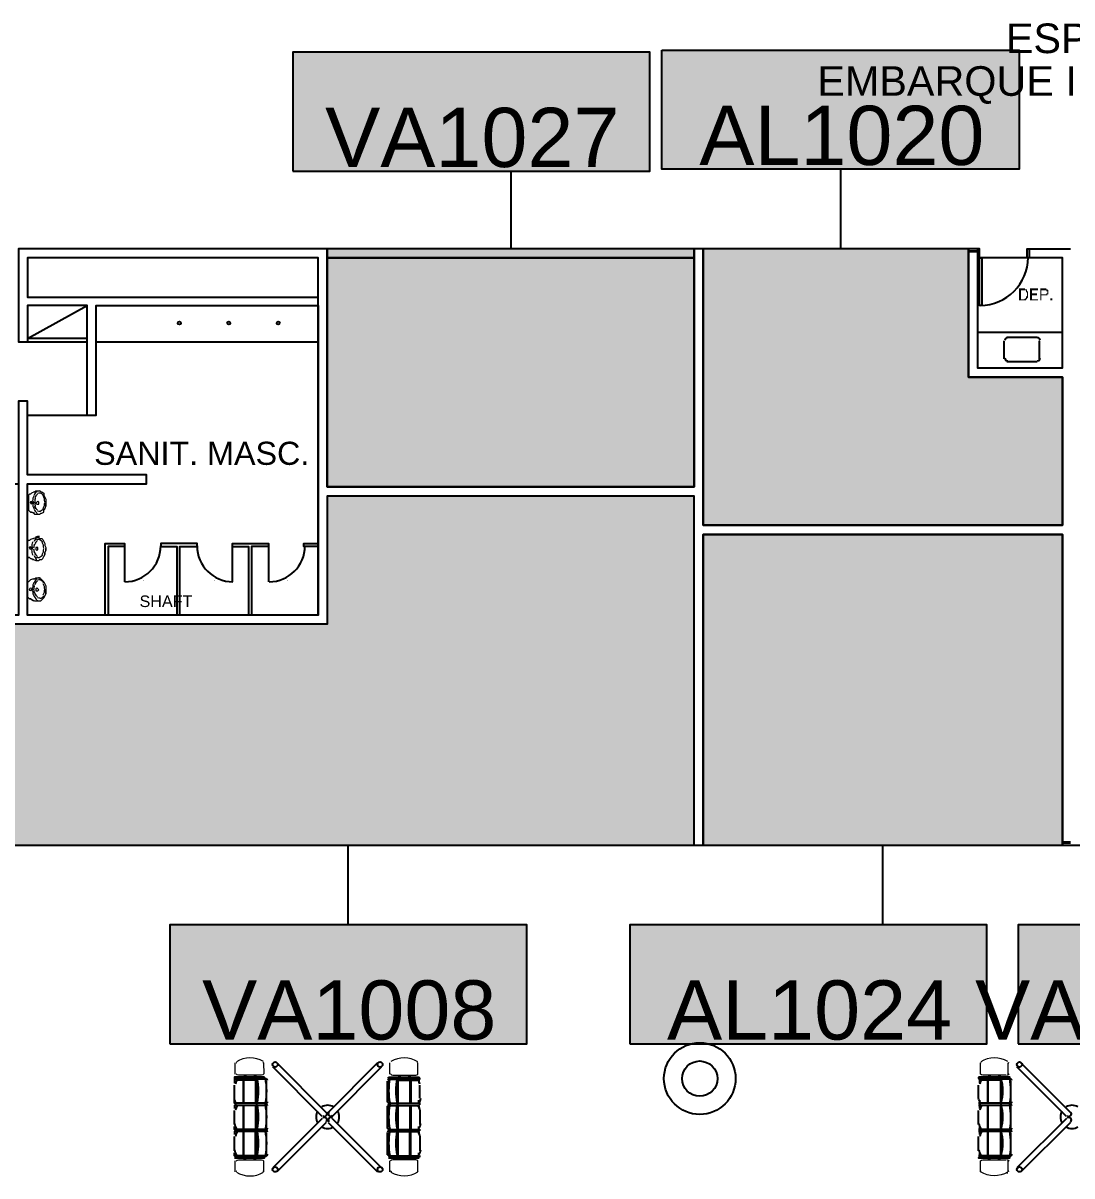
# Model space of a CAD drawing. Header units: inches. Extents: x 6 to 332, y 4 to 234.
# Drawn here: x 123.9 to 141.51, y 118.93 to 138.29 of the extents above; entities that cross this region are included whole.
import ezdxf

# ---------------------------------------------------------------- set-up
doc = ezdxf.new("R2010")
doc.units = ezdxf.units.IN
doc.header["$MEASUREMENT"] = 0
for name, color, linetype, true_color in [('PDF_BASE', 7, 'Continuous', 0x767676), ('PDF_COM_ALIMENTAÇÃO', 7, 'Continuous', 0xbe1e2d), ('PDF_COM_VAREJO', 7, 'Continuous', 0xead817), ('PDF_Text', 7, 'Continuous', 0x767676)]:
    doc.layers.add(name, color=color, linetype=linetype, true_color=true_color)
doc.styles.add('PDF Arial', font='arial.ttf')

msp = doc.modelspace()

# ---------------------------------------------------------------- hatches: boundary and pattern name
at = {"layer": 'PDF_BASE', "transparency": 33554559}
h = msp.add_hatch(color=256, dxfattribs=at)
h.paths.add_polyline_path([(140.625, 133.631), (140.625, 133.834), (140.692, 133.834), (140.692, 133.834), (140.692, 133.834), (140.709, 133.834), (140.709, 133.834), (140.709, 133.834), (140.709, 133.834), (140.709, 133.834), (140.709, 133.834), (140.709, 133.834), (140.726, 133.834), (140.726, 133.834), (140.726, 133.834), (140.726, 133.834), (140.726, 133.834), (140.726, 133.817), (140.726, 133.817), (140.743, 133.817), (140.743, 133.817), (140.743, 133.817), (140.743, 133.817), (140.743, 133.817), (140.743, 133.817), (140.743, 133.817), (140.743, 133.817), (140.743, 133.817), (140.76, 133.817), (140.76, 133.817), (140.76, 133.801), (140.76, 133.801), (140.76, 133.801), (140.76, 133.801), (140.76, 133.801), (140.76, 133.801), (140.76, 133.801), (140.76, 133.784), (140.76, 133.784), (140.777, 133.784), (140.777, 133.784), (140.777, 133.784), (140.777, 133.784), (140.777, 133.784), (140.777, 133.784), (140.777, 133.767), (140.777, 133.767), (140.777, 133.767), (140.777, 133.767), (140.777, 133.767), (140.777, 133.767), (140.777, 133.767), (140.777, 133.75), (140.777, 133.75), (140.777, 133.75), (140.777, 133.75), (140.777, 133.75), (140.777, 133.733), (140.777, 133.733), (140.777, 133.733), (140.777, 133.733), (140.777, 133.733), (140.777, 133.733), (140.777, 133.733), (140.777, 133.716), (140.777, 133.716), (140.777, 133.716), (140.777, 133.716), (140.777, 133.716), (140.777, 133.716), (140.777, 133.699), (140.777, 133.699), (140.777, 133.699), (140.777, 133.699), (140.777, 133.699), (140.777, 133.699), (140.777, 133.699), (140.777, 133.682), (140.777, 133.682), (140.777, 133.682), (140.777, 133.682), (140.777, 133.682), (140.777, 133.682), (140.76, 133.665), (140.76, 133.665), (140.76, 133.665), (140.76, 133.665), (140.76, 133.665), (140.76, 133.665), (140.76, 133.665), (140.76, 133.665), (140.76, 133.648), (140.76, 133.648), (140.76, 133.648), (140.76, 133.648), (140.743, 133.648), (140.743, 133.648), (140.743, 133.648), (140.743, 133.648), (140.743, 133.648), (140.743, 133.648), (140.743, 133.631), (140.743, 133.631), (140.743, 133.631), (140.726, 133.631), (140.726, 133.631), (140.726, 133.631), (140.726, 133.631), (140.726, 133.631), (140.726, 133.631), (140.726, 133.631), (140.726, 133.631), (140.709, 133.631), (140.709, 133.631), (140.709, 133.631), (140.709, 133.631), (140.709, 133.631), (140.709, 133.631), (140.692, 133.631), (140.692, 133.631), (140.692, 133.631)], flags=0)
h.paths.add_polyline_path([(140.658, 133.648), (140.692, 133.648), (140.692, 133.648), (140.692, 133.648), (140.709, 133.648), (140.709, 133.648), (140.709, 133.648), (140.709, 133.648), (140.709, 133.648), (140.709, 133.648), (140.709, 133.648), (140.726, 133.665), (140.726, 133.665), (140.726, 133.665), (140.726, 133.665), (140.726, 133.665), (140.726, 133.665), (140.726, 133.665), (140.726, 133.665), (140.726, 133.665), (140.743, 133.665), (140.743, 133.665), (140.743, 133.665), (140.743, 133.665), (140.743, 133.682), (140.743, 133.682), (140.743, 133.682), (140.743, 133.682), (140.743, 133.682), (140.743, 133.682), (140.743, 133.682), (140.743, 133.699), (140.743, 133.699), (140.743, 133.699), (140.743, 133.699), (140.76, 133.699), (140.76, 133.699), (140.76, 133.699), (140.76, 133.716), (140.76, 133.716), (140.76, 133.716), (140.76, 133.716), (140.76, 133.716), (140.76, 133.716), (140.76, 133.733), (140.76, 133.733), (140.76, 133.733), (140.76, 133.733), (140.76, 133.733), (140.76, 133.75), (140.76, 133.75), (140.76, 133.75), (140.76, 133.75), (140.76, 133.75), (140.76, 133.75), (140.76, 133.767), (140.76, 133.767), (140.743, 133.767), (140.743, 133.767), (140.743, 133.767), (140.743, 133.767), (140.743, 133.767), (140.743, 133.784), (140.743, 133.784), (140.743, 133.784), (140.743, 133.784), (140.743, 133.784), (140.743, 133.784), (140.743, 133.784), (140.743, 133.784), (140.743, 133.801), (140.726, 133.801), (140.726, 133.801), (140.726, 133.801), (140.726, 133.801), (140.726, 133.801), (140.726, 133.801), (140.726, 133.801), (140.726, 133.801), (140.726, 133.801), (140.726, 133.801), (140.709, 133.801), (140.709, 133.801), (140.709, 133.801), (140.709, 133.801), (140.709, 133.801), (140.709, 133.801), (140.692, 133.801), (140.692, 133.801), (140.692, 133.801), (140.692, 133.801), (140.658, 133.801)], flags=0)
msp.add_hatch(color=256, dxfattribs=at).paths.add_polyline_path([(140.811, 133.631), (140.811, 133.834), (140.946, 133.834), (140.946, 133.801), (140.845, 133.801), (140.845, 133.75), (140.929, 133.75), (140.929, 133.716), (140.845, 133.716), (140.845, 133.648), (140.946, 133.648), (140.946, 133.631)])
h = msp.add_hatch(color=256, dxfattribs=at)
h.paths.add_polyline_path([(140.98, 133.631), (140.98, 133.834), (141.048, 133.834), (141.048, 133.834), (141.048, 133.834), (141.065, 133.834), (141.065, 133.834), (141.065, 133.834), (141.065, 133.834), (141.065, 133.834), (141.065, 133.834), (141.065, 133.834), (141.082, 133.834), (141.082, 133.834), (141.082, 133.834), (141.082, 133.834), (141.082, 133.834), (141.082, 133.817), (141.082, 133.817), (141.099, 133.817), (141.099, 133.817), (141.099, 133.817), (141.099, 133.817), (141.099, 133.817), (141.099, 133.817), (141.099, 133.817), (141.099, 133.817), (141.099, 133.817), (141.099, 133.817), (141.116, 133.801), (141.116, 133.801), (141.116, 133.801), (141.116, 133.801), (141.116, 133.801), (141.116, 133.801), (141.116, 133.801), (141.116, 133.784), (141.116, 133.784), (141.116, 133.784), (141.116, 133.784), (141.116, 133.784), (141.116, 133.784), (141.116, 133.784), (141.116, 133.767), (141.116, 133.767), (141.116, 133.767), (141.116, 133.767), (141.116, 133.767), (141.116, 133.767), (141.116, 133.75), (141.116, 133.75), (141.116, 133.75), (141.116, 133.75), (141.116, 133.75), (141.116, 133.75), (141.116, 133.75), (141.116, 133.733), (141.116, 133.733), (141.116, 133.733), (141.099, 133.733), (141.099, 133.733), (141.099, 133.733), (141.099, 133.733), (141.099, 133.733), (141.099, 133.733), (141.099, 133.733), (141.099, 133.716), (141.099, 133.716), (141.099, 133.716), (141.099, 133.716), (141.082, 133.716), (141.082, 133.716), (141.082, 133.716), (141.082, 133.716), (141.082, 133.716), (141.082, 133.716), (141.082, 133.716), (141.082, 133.716), (141.065, 133.716), (141.065, 133.716), (141.065, 133.716), (141.065, 133.716), (141.065, 133.716), (141.065, 133.716), (141.048, 133.716), (141.048, 133.716), (141.048, 133.716), (140.997, 133.716), (140.997, 133.631)], flags=0)
h.paths.add_polyline_path([(140.997, 133.733), (141.048, 133.733), (141.048, 133.733), (141.065, 133.733), (141.065, 133.733), (141.065, 133.733), (141.065, 133.733), (141.065, 133.733), (141.065, 133.733), (141.065, 133.733), (141.082, 133.733), (141.082, 133.733), (141.082, 133.733), (141.082, 133.75), (141.082, 133.75), (141.082, 133.75), (141.082, 133.75), (141.082, 133.75), (141.082, 133.75), (141.082, 133.75), (141.082, 133.75), (141.099, 133.75), (141.099, 133.767), (141.099, 133.767), (141.099, 133.767), (141.099, 133.767), (141.099, 133.767), (141.099, 133.767), (141.099, 133.784), (141.099, 133.784), (141.099, 133.784), (141.099, 133.784), (141.082, 133.784), (141.082, 133.784), (141.082, 133.801), (141.082, 133.801), (141.082, 133.801), (141.082, 133.801), (141.082, 133.801), (141.082, 133.801), (141.082, 133.801), (141.082, 133.801), (141.082, 133.801), (141.065, 133.801), (141.065, 133.801), (141.065, 133.801), (141.065, 133.801), (141.065, 133.801), (141.065, 133.801), (141.065, 133.801), (141.048, 133.801), (141.048, 133.801), (141.048, 133.801), (140.997, 133.801)], flags=0)

# ---------------------------------------------------------------- linework, layer by layer
at = {"layer": 'PDF_BASE', "lineweight": 25}
for points in [[(140.794, 134.495), (140.794, 134.342), (139.93, 134.342), (139.998, 134.342), (139.998, 133.547), (139.964, 133.547), (139.964, 134.495), (123.827, 134.495), (123.827, 133.547), (123.827, 132.937), (124.978, 132.937)], [(128.856, 128.348), (128.856, 134.342), (123.979, 134.342), (123.979, 133.682), (128.856, 133.682)], [(135.172, 134.495), (135.172, 130.499), (129.008, 130.499), (129.008, 134.495)], [(139.778, 134.495), (139.778, 132.344), (141.353, 132.344), (141.353, 129.855), (135.324, 129.855), (135.324, 134.495)], [(139.778, 134.461), (139.93, 134.461)], [(139.93, 134.444), (139.778, 134.444)], [(139.93, 134.495), (139.93, 132.497), (141.353, 132.497), (141.353, 134.342), (140.76, 134.342), (140.76, 134.495), (141.488, 134.495)], [(123.979, 131.701), (125.131, 131.701), (125.131, 133.547), (128.856, 133.547), (128.856, 128.348), (123.979, 128.348), (123.979, 130.549), (125.977, 130.549), (125.977, 130.702), (123.979, 130.702), (123.979, 131.938), (123.827, 131.938), (123.827, 128.348), (121.676, 128.348), (121.676, 130.549), (123.827, 130.549)], [(124.978, 131.701), (124.978, 133.547), (123.979, 133.547), (123.979, 132.937)], [(124.978, 132.988), (123.979, 132.988), (124.978, 133.547)], [(141.353, 133.089), (139.93, 133.089)], [(140.371, 132.954), (140.371, 132.649)], [(140.929, 133.005), (140.421, 133.005)], [(140.963, 132.954), (140.963, 132.649)], [(125.131, 132.937), (128.856, 132.937)], [(140.929, 132.598), (140.421, 132.598)], [(135.172, 124.487), (135.172, 128.196), (135.172, 130.346), (129.008, 130.346), (129.008, 128.196), (122.828, 128.196), (122.828, 124.487)], [(135.324, 124.487), (135.324, 129.703), (141.353, 129.703), (141.353, 124.487)], [(125.283, 128.348), (125.283, 129.55), (125.605, 129.55), (125.605, 128.907)], [(125.605, 129.499), (125.334, 129.499), (125.334, 128.348)], [(126.536, 128.348), (126.536, 129.499), (126.824, 129.499), (126.824, 129.55), (126.214, 129.55), (126.214, 129.499), (126.485, 129.499), (126.485, 128.348)], [(127.417, 128.907), (127.417, 129.55), (128.026, 129.55), (128.026, 128.907)], [(127.417, 129.499), (127.688, 129.499), (127.688, 128.348)], [(128.026, 129.499), (127.738, 129.499), (127.738, 128.348)], [(128.856, 129.499), (128.619, 129.499), (128.619, 129.55), (128.856, 129.55)], [(111.347, 129.008), (111.347, 124.487), (147.364, 124.487), (147.364, 126.993), (149.515, 126.993), (149.515, 124.487)], [(141.488, 124.538), (141.353, 124.538)], [(141.488, 124.521), (141.353, 124.521)], [(128.924, 119.932), (128.094, 120.762)], [(128.991, 120), (128.162, 120.83)], [(129.025, 120), (129.855, 120.83)], [(129.093, 119.932), (129.923, 120.762)], [(141.42, 119.932), (140.591, 120.762)], [(141.488, 120), (140.658, 120.83)], [(127.451, 120.593), (127.451, 120.593)], [(127.451, 120.576), (127.451, 120.576)], [(127.62, 120.626), (127.62, 120.593)], [(127.637, 120.626), (127.637, 120.593)], [(127.789, 120.626), (127.789, 120.593)], [(127.806, 120.626), (127.806, 120.593)], [(127.959, 120.593), (127.959, 120.593)], [(130.041, 120.593), (130.041, 120.593)], [(130.211, 120.626), (130.211, 120.593)], [(130.228, 120.626), (130.228, 120.593)], [(130.38, 120.626), (130.38, 120.593)], [(130.397, 120.626), (130.397, 120.593)], [(130.549, 120.593), (130.549, 120.593)], [(139.947, 120.593), (139.947, 120.593)], [(139.964, 120.593), (139.964, 120.593)], [(140.117, 120.626), (140.117, 120.593)], [(140.134, 120.626), (140.134, 120.593)], [(140.286, 120.626), (140.286, 120.593)], [(140.303, 120.626), (140.303, 120.593)], [(140.455, 120.593), (140.455, 120.593)], [(140.472, 120.593), (140.472, 120.593)], [(127.975, 120.559), (127.451, 120.559), (127.451, 120.491)], [(127.84, 120.542), (127.484, 120.542)], [(127.603, 120.152), (127.603, 120.542), (127.603, 120.152)], [(127.806, 120.542), (127.806, 120.152)], [(127.823, 120.542), (127.823, 120.152)], [(127.992, 120.169), (127.992, 120.525)], [(130.024, 120.169), (130.024, 120.525)], [(130.041, 120.559), (130.549, 120.559), (130.549, 120.491)], [(130.177, 120.542), (130.532, 120.542)], [(130.194, 120.152), (130.194, 120.542), (130.194, 120.152)], [(130.397, 120.542), (130.397, 120.152)], [(130.414, 120.542), (130.414, 120.152)], [(130.566, 120.237), (130.566, 120.457)], [(140.472, 120.559), (139.947, 120.559)], [(139.964, 120.559), (139.964, 120.491)], [(140.337, 120.542), (139.981, 120.542)], [(140.1, 120.152), (140.1, 120.542), (140.1, 120.152)], [(140.32, 120.152), (140.32, 120.542), (140.32, 120.152)], [(140.489, 120.169), (140.489, 120.525)], [(127.975, 120.152), (127.451, 120.152), (127.451, 120.203)], [(130.041, 120.152), (130.549, 120.152), (130.549, 120.203)], [(139.964, 120.203), (139.964, 120.152)], [(127.975, 120.118), (127.451, 120.118), (127.451, 120.068)], [(127.451, 119.797), (127.451, 120.034)], [(127.84, 120.118), (127.484, 120.118)], [(127.603, 119.712), (127.603, 120.118), (127.603, 119.712)], [(127.806, 120.118), (127.806, 119.712)], [(127.823, 120.118), (127.823, 119.712)], [(127.992, 119.729), (127.992, 120.102)], [(130.024, 119.729), (130.024, 120.102)], [(130.041, 120.118), (130.549, 120.118), (130.549, 120.068)], [(130.177, 120.152), (130.532, 120.152)], [(130.194, 119.712), (130.194, 120.118), (130.194, 119.712)], [(130.397, 120.118), (130.397, 119.712)], [(130.414, 120.118), (130.414, 119.712)], [(140.472, 120.152), (139.947, 120.152)], [(140.472, 120.118), (139.947, 120.118)], [(139.947, 119.797), (139.947, 120.034)], [(139.964, 120.118), (139.964, 120.068)], [(140.337, 120.118), (139.981, 120.118)], [(140.1, 119.712), (140.1, 120.118), (140.1, 119.712)], [(140.32, 119.712), (140.32, 120.118), (140.32, 119.712)], [(140.489, 119.729), (140.489, 120.102)], [(128.924, 119.898), (128.094, 119.069)], [(128.991, 119.831), (128.162, 119.001)], [(129.025, 119.831), (129.855, 119.001)], [(129.093, 119.898), (129.923, 119.069)], [(141.42, 119.898), (140.591, 119.069)], [(141.488, 119.831), (140.658, 119.001)], [(127.975, 119.712), (127.451, 119.712), (127.451, 119.763)], [(127.975, 119.678), (127.451, 119.678), (127.451, 119.627)], [(127.84, 119.712), (127.484, 119.712)], [(127.84, 119.678), (127.484, 119.678)], [(127.603, 119.678), (127.603, 119.272), (127.603, 119.678)], [(127.806, 119.272), (127.806, 119.678)], [(127.823, 119.272), (127.823, 119.678)], [(127.992, 119.289), (127.992, 119.661)], [(130.024, 119.289), (130.024, 119.661)], [(130.041, 119.712), (130.549, 119.712), (130.549, 119.763)], [(130.041, 119.678), (130.549, 119.678), (130.549, 119.627)], [(130.177, 119.712), (130.532, 119.712)], [(130.194, 119.678), (130.194, 119.272), (130.194, 119.678)], [(130.397, 119.272), (130.397, 119.678)], [(130.414, 119.272), (130.414, 119.678)], [(140.472, 119.712), (139.947, 119.712)], [(140.472, 119.678), (139.947, 119.678)], [(139.964, 119.763), (139.964, 119.712)], [(139.964, 119.678), (139.964, 119.627)], [(140.337, 119.712), (139.981, 119.712)], [(140.337, 119.678), (139.981, 119.678)], [(140.1, 119.678), (140.1, 119.272), (140.1, 119.678)], [(140.32, 119.678), (140.32, 119.272), (140.32, 119.678)], [(140.489, 119.289), (140.489, 119.661)], [(127.451, 119.356), (127.451, 119.594)], [(139.947, 119.356), (139.947, 119.594)], [(127.975, 119.272), (127.451, 119.272), (127.451, 119.323)], [(127.451, 119.238), (127.451, 119.238)], [(127.451, 119.238), (127.451, 119.238)], [(127.84, 119.272), (127.484, 119.272)], [(127.62, 119.204), (127.62, 119.238)], [(127.637, 119.204), (127.637, 119.238)], [(127.789, 119.204), (127.789, 119.238)], [(127.806, 119.204), (127.806, 119.238)], [(127.959, 119.238), (127.959, 119.238)], [(127.959, 119.238), (127.959, 119.238)], [(130.041, 119.272), (130.549, 119.272), (130.549, 119.323)], [(130.041, 119.238), (130.041, 119.238)], [(130.041, 119.238), (130.041, 119.238)], [(130.058, 119.238), (130.058, 119.238)], [(130.177, 119.272), (130.532, 119.272)], [(130.211, 119.204), (130.211, 119.238)], [(130.228, 119.204), (130.228, 119.238)], [(130.38, 119.204), (130.38, 119.238)], [(130.397, 119.204), (130.397, 119.238)], [(130.549, 119.238), (130.549, 119.238)], [(130.549, 119.238), (130.549, 119.238)], [(140.472, 119.272), (139.947, 119.272)], [(139.947, 119.238), (139.947, 119.238)], [(139.947, 119.238), (139.947, 119.238)], [(139.947, 119.238), (139.964, 119.238)], [(139.964, 119.323), (139.964, 119.272)], [(139.964, 119.238), (139.964, 119.238)], [(140.337, 119.272), (139.981, 119.272)], [(140.117, 119.204), (140.117, 119.238)], [(140.134, 119.204), (140.134, 119.238)], [(140.286, 119.204), (140.286, 119.238)], [(140.303, 119.204), (140.303, 119.238)], [(140.455, 119.238), (140.455, 119.238)], [(140.455, 119.238), (140.455, 119.238)], [(140.472, 119.238), (140.472, 119.238)], [(140.472, 119.238), (140.472, 119.238)]]:
    msp.add_lwpolyline(points, dxfattribs=at)
for points in [[(129.008, 134.342), (135.172, 134.342)], [(127.959, 120.593), (127.451, 120.593), (127.451, 120.576), (127.959, 120.576)], [(130.041, 120.593), (130.549, 120.593), (130.549, 120.576), (130.041, 120.576)], [(139.947, 120.593), (139.947, 120.576), (139.964, 120.576), (140.472, 120.576), (140.472, 120.593), (140.455, 120.593), (139.964, 120.593)], [(127.451, 119.238), (127.959, 119.238)], [(130.041, 119.238), (130.549, 119.238)], [(140.455, 119.238), (140.472, 119.238), (139.947, 119.238), (139.964, 119.238)]]:
    msp.add_lwpolyline(points, close=True, dxfattribs=at)
at = {"layer": 'PDF_BASE', "lineweight": 0}
for points in [[(124.098, 130.414), (124.047, 130.397), (124.03, 130.38), (124.013, 130.38), (123.996, 130.363), (123.996, 130.109), (124.013, 130.092), (124.03, 130.075), (124.047, 130.075), (124.098, 130.058), (124.047, 130.075), (124.03, 130.075), (124.013, 130.092), (123.996, 130.109)], [(124.081, 130.414), (124.098, 130.414), (124.115, 130.431), (124.132, 130.431), (124.166, 130.431), (124.182, 130.431), (124.199, 130.414), (124.216, 130.414), (124.25, 130.397), (124.25, 130.363), (124.267, 130.329), (124.284, 130.295), (124.284, 130.261), (124.284, 130.228), (124.284, 130.194), (124.284, 130.177), (124.284, 130.211), (124.284, 130.228)], [(124.132, 130.245), (124.132, 130.245)], [(124.149, 130.261), (124.149, 130.261)], [(124.166, 130.245), (124.166, 130.245)], [(124.081, 130.058), (124.098, 130.041), (124.115, 130.041), (124.132, 130.041), (124.166, 130.041), (124.182, 130.041), (124.199, 130.058), (124.216, 130.058), (124.25, 130.075), (124.25, 130.109)], [(124.115, 130.228), (124.115, 130.228)], [(124.132, 130.211), (124.132, 130.211)], [(124.132, 130.211), (124.132, 130.211)], [(124.149, 130.211), (124.149, 130.211)], [(124.149, 130.211), (124.149, 130.211)], [(124.166, 130.228), (124.166, 130.228)], [(124.166, 130.211), (124.166, 130.211)], [(124.166, 130.211), (124.166, 130.211)], [(124.081, 129.635), (124.03, 129.618), (124.013, 129.601), (123.996, 129.601), (123.979, 129.584), (123.979, 129.33), (123.996, 129.313), (124.013, 129.313), (124.03, 129.296), (124.081, 129.279), (124.03, 129.296), (124.013, 129.313), (123.996, 129.313), (123.979, 129.33)], [(124.064, 129.635), (124.081, 129.635), (124.115, 129.652), (124.132, 129.652), (124.149, 129.652), (124.166, 129.652), (124.182, 129.635), (124.216, 129.635), (124.233, 129.618), (124.25, 129.584), (124.267, 129.55), (124.267, 129.516), (124.284, 129.483), (124.284, 129.466), (124.284, 129.432), (124.267, 129.398), (124.284, 129.432), (124.284, 129.466)], [(124.115, 129.483), (124.115, 129.483)], [(124.132, 129.483), (124.132, 129.483)], [(124.149, 129.483), (124.149, 129.483)], [(124.064, 129.279), (124.081, 129.279), (124.115, 129.262), (124.132, 129.262), (124.149, 129.262), (124.166, 129.262), (124.182, 129.279), (124.216, 129.279), (124.233, 129.296), (124.25, 129.33)], [(124.115, 129.466), (124.115, 129.466)], [(124.115, 129.449), (124.115, 129.449)], [(124.115, 129.449), (124.115, 129.449)], [(124.132, 129.432), (124.132, 129.432)], [(124.132, 129.432), (124.132, 129.432)], [(124.149, 129.466), (124.149, 129.466)], [(124.149, 129.449), (124.149, 129.449)], [(124.149, 129.449), (124.149, 129.449)], [(124.081, 128.958), (124.03, 128.941), (124.013, 128.924), (123.996, 128.907), (123.979, 128.907), (123.979, 128.653), (123.996, 128.636), (124.013, 128.619), (124.03, 128.619), (124.081, 128.585), (124.03, 128.619), (124.013, 128.619), (123.996, 128.636), (123.979, 128.653)], [(124.064, 128.958), (124.098, 128.958), (124.115, 128.975), (124.132, 128.975), (124.149, 128.975), (124.166, 128.975), (124.199, 128.958), (124.216, 128.941), (124.233, 128.924), (124.25, 128.907), (124.267, 128.873), (124.284, 128.839), (124.284, 128.805), (124.284, 128.771), (124.284, 128.737), (124.284, 128.704), (124.284, 128.737), (124.284, 128.771)], [(124.115, 128.788), (124.115, 128.788)], [(124.115, 128.771), (124.115, 128.771)], [(124.115, 128.754), (124.115, 128.754)], [(124.115, 128.754), (124.115, 128.754)], [(124.132, 128.805), (124.132, 128.805)], [(124.132, 128.754), (124.132, 128.754)], [(124.132, 128.754), (124.132, 128.754)], [(124.149, 128.788), (124.149, 128.788)], [(124.149, 128.754), (124.149, 128.754)], [(124.149, 128.754), (124.149, 128.754)], [(124.166, 128.771), (124.166, 128.771)], [(124.064, 128.602), (124.098, 128.585), (124.115, 128.585), (124.132, 128.585), (124.149, 128.585), (124.166, 128.585), (124.199, 128.585), (124.216, 128.602), (124.233, 128.619), (124.25, 128.636)], [(127.467, 120.643), (127.467, 120.83)], [(130.058, 120.83), (130.058, 120.643)], [(140.438, 120.83), (140.438, 120.643)], [(127.467, 119.001), (127.467, 119.187)], [(130.058, 119.187), (130.058, 119.001)], [(140.438, 119.187), (140.438, 119.001)], [(127.925, 118.984), (127.925, 118.984)], [(130.075, 118.984), (130.075, 118.984)], [(140.421, 118.984), (140.438, 118.984)]]:
    msp.add_lwpolyline(points, dxfattribs=at)
for points in [[(124.166, 130.228), (124.166, 130.245), (124.149, 130.261), (124.132, 130.245), (124.115, 130.228), (124.132, 130.211), (124.149, 130.211), (124.166, 130.211)], [(124.284, 130.177), (124.267, 130.143), (124.25, 130.109), (124.267, 130.126)], [(124.149, 129.466), (124.149, 129.483), (124.132, 129.483), (124.115, 129.483), (124.115, 129.466), (124.115, 129.449), (124.132, 129.432), (124.149, 129.449)], [(124.267, 129.398), (124.267, 129.364), (124.25, 129.33), (124.267, 129.364)], [(124.166, 128.771), (124.149, 128.788), (124.132, 128.805), (124.115, 128.788), (124.115, 128.771), (124.115, 128.754), (124.132, 128.754), (124.149, 128.754)], [(124.284, 128.704), (124.267, 128.67), (124.25, 128.636), (124.267, 128.67)], [(127.959, 119.238), (127.959, 119.238), (127.959, 119.238)], [(140.455, 119.238), (140.455, 119.238), (140.455, 119.238)]]:
    msp.add_lwpolyline(points, close=True, dxfattribs=at)
for points in [[(124.251, 130.344, 0.178433), (124.189, 130.395, 0.192319), (124.145, 130.39)], [(124.145, 130.1, 0.192318), (124.189, 130.094, 0.178434), (124.251, 130.145)], [(124.234, 129.565, 0.178433), (124.172, 129.616, 0.192319), (124.128, 129.611)], [(124.128, 129.321, 0.192318), (124.172, 129.315, 0.178434), (124.234, 129.366)], [(124.251, 128.887, 0.178433), (124.189, 128.939, 0.192319), (124.145, 128.933)], [(127.929, 120.839, -0.083604), (127.942, 120.83), (127.944, 120.647, -0.199611), (127.908, 120.626), (127.518, 120.626, -0.199611), (127.482, 120.647)], [(130.073, 120.647, 0.199608), (130.109, 120.626), (130.499, 120.626, 0.199608), (130.532, 120.643), (130.532, 120.83, 0.064734), (130.523, 120.836)], [(140.404, 120.626), (140.015, 120.626, -0.199611), (139.981, 120.643), (139.981, 120.83, -0.06473), (139.99, 120.836)], [(127.482, 119.184, -0.199611), (127.518, 119.204), (127.908, 119.204, -0.199611), (127.942, 119.187), (127.942, 119.001)], [(130.079, 118.996, 0.282008), (130.532, 119.001), (130.532, 119.187, 0.199611), (130.499, 119.204), (130.109, 119.204, 0.199608), (130.073, 119.184)], [(140.434, 118.996, -0.282034), (139.981, 119.001), (139.981, 119.187, -0.199611), (140.015, 119.204), (140.404, 119.204)]]:
    msp.add_lwpolyline(points, format="xyb", dxfattribs=at)
for points in [[(124.101, 130.176, 0.191597), (124.148, 130.11, -0.191598)], [(124.101, 129.397, 0.191597), (124.148, 129.331, -0.191598)], [(124.101, 128.72, 0.191597), (124.148, 128.654, -0.191598)]]:
    msp.add_lwpolyline(points, format="xyb", close=True, dxfattribs=at)
at = {"layer": 'PDF_BASE', "lineweight": 25}
for points in [[(127.974, 119.248, 0.099998), (127.974, 119.278, 0.096894), (127.973, 119.687, 0.099998), (127.974, 119.719, 0.096894), (127.973, 120.127, 0.099998), (127.974, 120.159, 0.096894), (127.973, 120.567)], [(130.061, 120.567, 0.09687), (130.06, 120.159, 0.099991), (130.061, 120.127, 0.09687), (130.06, 119.719, 0.099991), (130.061, 119.687, 0.09687), (130.06, 119.278, 0.099991), (130.06, 119.248)], [(140.471, 119.248, 0.099998), (140.471, 119.278, 0.096894), (140.469, 119.687, 0.099998), (140.471, 119.719, 0.096894), (140.469, 120.127, 0.099998), (140.471, 120.159, 0.096894), (140.469, 120.567)], [(127.84, 120.152), (127.484, 120.152, -0.125917), (127.451, 120.237), (127.451, 120.457)], [(140.337, 120.152), (139.981, 120.152, -0.125917), (139.947, 120.237), (139.947, 120.457)], [(130.177, 120.118), (130.532, 120.118, -0.118597), (130.566, 120.034), (130.566, 119.797)], [(130.177, 119.678), (130.532, 119.678, -0.118887), (130.566, 119.594), (130.566, 119.356)]]:
    msp.add_lwpolyline(points, format="xyb", dxfattribs=at)
for centre, radius in [((126.528, 133.25), 0.0254), ((126.528, 133.25), 0.0254), ((127.357, 133.25), 0.0254), ((127.357, 133.25), 0.0254), ((128.187, 133.25), 0.0254), ((128.187, 133.25), 0.0254), ((135.265, 120.567), 0.601), ((128.136, 120.804), 0.0423), ((129.897, 120.804), 0.0423), ((135.265, 120.567), 0.296), ((140.633, 120.804), 0.0423), ((128.136, 119.043), 0.0423), ((129.897, 119.043), 0.0423), ((140.633, 119.043), 0.0423)]:
    msp.add_circle(centre, radius, dxfattribs=at)
at = {"layer": 'PDF_BASE', "lineweight": 0}
for centre, radius in [((124.055, 130.236), 0.0254), ((124.055, 130.236), 0.00847), ((124.039, 129.474), 0.0254), ((124.039, 129.474), 0.00847), ((124.039, 128.78), 0.0254), ((124.055, 128.78), 0.00847)]:
    msp.add_circle(centre, radius, dxfattribs=at)
at = {"layer": 'PDF_BASE', "lineweight": 25}
for centre, radius, start, end in [((139.973, 134.351), 0.804, 270, 0), ((140.43, 132.962), 0.0423, 90.0001, 179.9999), ((140.938, 132.962), 0.0423, 0.0054, 90.0001), ((140.43, 132.658), 0.0423, 180.0001, 269.9999), ((140.938, 132.658), 0.0423, 270.0001, 359.9999), ((125.613, 129.508), 0.601, 270, 0), ((127.425, 129.508), 0.601, 180, 270), ((128.035, 129.508), 0.601, 270, 0), ((125.918, 128.774), 0.149, 89.4612, 89.6442), ((127.121, 128.774), 0.149, 89.4612, 89.6442), ((128.34, 128.774), 0.149, 89.4612, 89.6442), ((127.544, 120.567), 0.0762, 168.5791, 191.4209), ((127.899, 120.567), 0.0593, 163.3667, 196.6333), ((127.899, 120.567), 0.0762, 348.5791, 11.4209), ((130.134, 120.567), 0.0762, 168.5797, 191.42), ((130.118, 120.567), 0.0593, 343.3611, 16.6337), ((130.49, 120.567), 0.0762, 348.5797, 11.42), ((140.04, 120.567), 0.0762, 168.5791, 191.4209), ((140.396, 120.567), 0.0593, 163.3667, 196.6333), ((140.396, 120.567), 0.0762, 348.5791, 11.4209), ((127.662, 120.449), 0.195, 145.1238, 172.1779), ((127.053, 120.364), 0.804, 345.4651, 14.5349), ((127.984, 120.533), 0.0254, 0.0055, 89.9998), ((130.05, 120.533), 0.0254, 89.9999, 180.0001), ((130.964, 120.364), 0.804, 165.4597, 194.535), ((130.372, 120.449), 0.195, 7.822, 34.876), ((140.159, 120.449), 0.195, 145.1238, 172.1779), ((139.549, 120.364), 0.804, 345.4651, 14.5349), ((140.481, 120.533), 0.0254, 0.0055, 89.9998), ((130.388, 120.262), 0.195, 323.9866, 352.694), ((127.544, 120.144), 0.0762, 168.5791, 191.4209), ((127.662, 120.008), 0.195, 145.1238, 172.1779), ((127.882, 120.144), 0.0593, 163.3667, 196.6333), ((127.053, 119.924), 0.804, 345.4651, 14.5349), ((127.984, 120.178), 0.0254, 269.9999, 0.0001), ((127.984, 120.11), 0.0254, 0.0055, 89.9998), ((129.017, 119.924), 0.195, 149.4801, 210.5199), ((129.017, 119.924), 0.195, 59.4855, 120.52), ((128.966, 119.975), 0.0423, 225.0001, 44.9999), ((129.068, 119.975), 0.0423, 135.0001, 314.9999), ((129.017, 119.924), 0.195, 329.4801, 30.5199), ((130.05, 120.178), 0.0254, 179.9911, 270.0089), ((130.05, 120.11), 0.0254, 89.9999, 180.0001), ((130.964, 119.924), 0.804, 165.4597, 194.535), ((130.134, 120.144), 0.0593, 343.3611, 16.6337), ((130.49, 120.144), 0.0762, 348.5797, 11.42), ((140.04, 120.144), 0.0762, 168.5791, 191.4209), ((140.159, 120.008), 0.195, 145.1238, 172.1779), ((140.379, 120.144), 0.0593, 163.3667, 196.6333), ((139.549, 119.924), 0.804, 345.4651, 14.5349), ((140.481, 120.178), 0.0254, 269.9999, 0.0001), ((140.481, 120.11), 0.0254, 0.0055, 89.9998), ((141.514, 119.924), 0.195, 149.4801, 210.5199), ((141.514, 119.924), 0.195, 59.4855, 120.52), ((141.463, 119.975), 0.0423, 225.0001, 44.9999), ((127.645, 119.839), 0.195, 187.3061, 216.0131), ((128.966, 119.873), 0.0423, 315.0001, 134.9999), ((129.068, 119.873), 0.0423, 45.0056, 224.9997), ((130.388, 119.839), 0.195, 323.9866, 352.694), ((140.142, 119.839), 0.195, 187.3061, 216.0131), ((141.463, 119.873), 0.0423, 315.0001, 134.9999), ((127.544, 119.704), 0.0762, 168.5791, 191.4209), ((127.662, 119.568), 0.195, 145.091, 172.2107), ((127.882, 119.704), 0.0593, 163.3667, 196.6333), ((127.053, 119.483), 0.804, 345.4651, 14.5349), ((127.984, 119.737), 0.0254, 269.9999, 0.0001), ((127.984, 119.67), 0.0254, 0.0055, 89.9998), ((129.017, 119.924), 0.195, 239.4801, 300.5199), ((130.05, 119.737), 0.0254, 179.9911, 270.0089), ((130.05, 119.67), 0.0254, 89.9999, 180.0001), ((130.964, 119.483), 0.804, 165.4597, 194.535), ((130.134, 119.704), 0.0593, 343.3611, 16.6337), ((130.49, 119.704), 0.0762, 348.5797, 11.42), ((140.04, 119.704), 0.0762, 168.5791, 191.4209), ((140.159, 119.568), 0.195, 145.091, 172.2107), ((140.379, 119.704), 0.0593, 163.3667, 196.6333), ((139.549, 119.483), 0.804, 345.4651, 14.5349), ((140.481, 119.737), 0.0254, 269.9999, 0.0001), ((140.481, 119.67), 0.0254, 0.0055, 89.9998), ((141.514, 119.924), 0.195, 239.4801, 300.5199), ((127.645, 119.399), 0.195, 187.3061, 216.0131), ((127.544, 119.263), 0.0762, 168.5791, 191.4209), ((127.899, 119.263), 0.0593, 163.3667, 196.6333), ((127.984, 119.297), 0.0254, 269.9999, 0.0001), ((130.05, 119.297), 0.0254, 179.9911, 270.0089), ((130.118, 119.263), 0.0593, 343.3611, 16.6337), ((130.388, 119.399), 0.195, 323.9866, 352.694), ((130.49, 119.263), 0.0762, 348.5797, 11.42), ((140.142, 119.399), 0.195, 187.3061, 216.0131), ((140.04, 119.263), 0.0762, 168.5791, 191.4209), ((140.396, 119.263), 0.0593, 163.3667, 196.6333), ((140.481, 119.297), 0.0254, 269.9999, 0.0001)]:
    msp.add_arc(centre, radius, start, end, dxfattribs=at)
at = {"layer": 'PDF_BASE', "lineweight": 0}
for centre, radius, start, end in [((124.343, 130.253), 0.279, 158.4667, 177.6875), ((124.208, 130.321), 0.127, 126.4581, 160.8344), ((124.293, 130.253), 0.195, 160.6091, 181.527), ((124.208, 130.287), 0.11, 122.9259, 166.311), ((124.174, 130.355), 0.0762, 71.0376, 125.8538), ((124.072, 130.253), 0.195, 359.0058, 29.0643), ((124.343, 130.236), 0.279, 182.3127, 201.5333), ((124.208, 130.168), 0.127, 199.1598, 233.5417), ((124.293, 130.236), 0.195, 178.473, 199.3909), ((124.174, 130.118), 0.0762, 234.1408, 288.9681), ((124.072, 130.236), 0.195, 330.9357, 0.9942), ((124.157, 129.593), 0.0762, 71.0376, 125.8538), ((124.326, 129.474), 0.279, 158.4667, 177.6875), ((124.276, 129.474), 0.195, 160.6091, 181.527), ((124.208, 129.542), 0.127, 126.4581, 160.8344), ((124.208, 129.508), 0.11, 122.9259, 166.311), ((124.055, 129.474), 0.195, 359.0058, 29.0643), ((124.326, 129.457), 0.279, 182.3127, 201.5333), ((124.276, 129.457), 0.195, 178.473, 199.3909), ((124.208, 129.389), 0.127, 199.1598, 233.5417), ((124.157, 129.339), 0.0762, 234.1408, 288.9681), ((124.055, 129.457), 0.195, 330.9357, 0.9942), ((124.343, 128.797), 0.279, 158.4667, 177.6875), ((124.208, 128.848), 0.127, 126.4581, 160.8344), ((124.208, 128.831), 0.11, 122.9259, 166.311), ((124.174, 128.898), 0.0762, 71.0376, 125.8538), ((124.343, 128.763), 0.279, 182.3127, 201.5333), ((124.276, 128.78), 0.195, 160.6091, 181.527), ((124.276, 128.78), 0.195, 178.473, 199.3909), ((124.072, 128.78), 0.195, 359.0058, 29.0643), ((124.072, 128.78), 0.195, 330.9357, 0.9942), ((124.208, 128.712), 0.127, 199.1598, 233.5417), ((124.174, 128.661), 0.0762, 234.1408, 288.9681), ((124.174, 128.695), 0.0593, 241.106, 284.6504), ((124.157, 128.729), 0.11, 288.4241, 328.8924), ((127.527, 120.787), 0.0593, 124.3273, 139.1416), ((127.713, 120.483), 0.432, 58.6618, 121.6629), ((130.304, 120.483), 0.432, 58.3429, 121.333), ((140.21, 120.483), 0.432, 58.6618, 121.6629), ((140.413, 120.787), 0.0593, 40.8582, 59.9743), ((140.413, 120.686), 0.0593, 273.9879, 319.1418), ((127.527, 119.06), 0.0593, 220.8587, 235.673), ((127.899, 119.06), 0.0593, 300.0257, 319.1419), ((130.118, 119.06), 0.0593, 220.8583, 239.9736), ((130.49, 119.06), 0.0593, 304.3259, 319.1423), ((140.023, 119.06), 0.0593, 220.8587, 235.673), ((140.413, 119.145), 0.0593, 40.858, 86.0119), ((140.413, 119.06), 0.0593, 300.0257, 319.1419), ((127.713, 119.365), 0.432, 238.3318, 301.3329)]:
    msp.add_arc(centre, radius, start, end, dxfattribs=at)
at = {"layer": 'PDF_BASE', "lineweight": 25, "transparency": 33554559}
msp.add_solid([(141.15, 133.631), (141.15, 133.665), (141.183, 133.631), (141.183, 133.665)], dxfattribs=at)
at = {"layer": 'PDF_BASE', "transparency": 33554559}
msp.add_solid([(130.058, 119.238), (130.041, 119.238), (130.041, 119.238)], dxfattribs=at)
at = {"layer": 'PDF_COM_ALIMENTAÇÃO', "color": 1, "lineweight": 25}
for points in [[(134.63, 137.831), (140.625, 137.831), (140.625, 135.832), (134.63, 135.832)], [(134.088, 121.151), (140.083, 121.151), (140.083, 123.15), (134.088, 123.15)]]:
    msp.add_lwpolyline(points, close=True, dxfattribs=at)
for points in [[(137.627, 135.832), (137.627, 134.495)], [(138.339, 123.15), (138.339, 124.487)]]:
    msp.add_lwpolyline(points, dxfattribs=at)
at = {"layer": 'PDF_COM_ALIMENTAÇÃO', "color": 7, "lineweight": 25}
for points in [[(141.353, 132.344), (139.778, 132.344), (139.778, 134.495), (135.324, 134.495), (135.324, 129.855), (141.353, 129.855)], [(141.353, 129.703), (135.324, 129.703), (135.324, 124.487), (141.353, 124.487)]]:
    msp.add_lwpolyline(points, close=True, dxfattribs=at)
at = {"layer": 'PDF_COM_ALIMENTAÇÃO', "color": 254, "true_color": 0xdcdcdc, "transparency": 33554559}
for points in [[(134.63, 135.832), (140.625, 135.832), (134.63, 137.831)], [(140.625, 135.832), (134.63, 137.831), (140.625, 137.831)], [(134.088, 121.151), (140.083, 121.151), (134.088, 123.15)], [(140.083, 121.151), (134.088, 123.15), (140.083, 123.15)]]:
    msp.add_solid(points, dxfattribs=at)
at = {"layer": 'PDF_COM_ALIMENTAÇÃO', "transparency": 33554559}
for points in [[(135.324, 132.344), (139.778, 132.344), (135.324, 134.495)], [(139.778, 132.344), (135.324, 134.495), (139.778, 134.495)], [(135.324, 129.855), (141.353, 129.855), (135.324, 132.344)], [(141.353, 129.855), (135.324, 132.344), (141.353, 132.344)], [(135.324, 124.487), (141.353, 124.487), (135.324, 129.703)], [(141.353, 124.487), (135.324, 129.703), (141.353, 129.703)]]:
    msp.add_solid(points, dxfattribs=at)
at = {"layer": 'PDF_COM_VAREJO', "color": 1, "lineweight": 25}
for points in [[(128.433, 135.799), (134.427, 135.799), (134.427, 137.797), (128.433, 137.797)], [(126.367, 121.151), (132.361, 121.151), (132.361, 123.15), (126.367, 123.15)], [(140.608, 121.151), (146.602, 121.151), (146.602, 123.15), (140.608, 123.15)]]:
    msp.add_lwpolyline(points, close=True, dxfattribs=at)
for points in [[(132.09, 135.799), (132.09, 134.495)], [(129.364, 123.15), (129.364, 124.487)]]:
    msp.add_lwpolyline(points, dxfattribs=at)
at = {"layer": 'PDF_COM_VAREJO', "color": 7, "lineweight": 25}
for points in [[(135.172, 134.495), (129.008, 134.495), (129.008, 130.499), (135.172, 130.499)], [(135.172, 130.346), (129.008, 130.346), (129.008, 128.196), (122.828, 128.196), (122.828, 124.487), (135.172, 124.487), (135.172, 128.196)]]:
    msp.add_lwpolyline(points, close=True, dxfattribs=at)
at = {"layer": 'PDF_COM_VAREJO', "color": 254, "true_color": 0xdcdcdc, "transparency": 33554559}
for points in [[(128.433, 135.799), (134.427, 135.799), (128.433, 137.797)], [(134.427, 135.799), (128.433, 137.797), (134.427, 137.797)], [(126.367, 121.151), (132.361, 121.151), (126.367, 123.15)], [(132.361, 121.151), (126.367, 123.15), (132.361, 123.15)], [(140.608, 121.151), (146.602, 121.151), (140.608, 123.15)], [(146.602, 121.151), (140.608, 123.15), (146.602, 123.15)]]:
    msp.add_solid(points, dxfattribs=at)
at = {"layer": 'PDF_COM_VAREJO', "transparency": 33554559}
for points in [[(129.008, 130.499), (135.172, 130.499), (129.008, 134.495)], [(135.172, 130.499), (129.008, 134.495), (135.172, 134.495)], [(129.008, 128.196), (135.172, 128.196), (129.008, 130.346)], [(135.172, 128.196), (129.008, 130.346), (135.172, 130.346)], [(122.828, 124.487), (135.172, 124.487), (122.828, 128.196)], [(135.172, 124.487), (122.828, 128.196), (135.172, 128.196)]]:
    msp.add_solid(points, dxfattribs=at)

# ---------------------------------------------------------------- texts
at = {"layer": 'PDF_Text', "attachment_point": 7, "style": 'PDF Arial'}
for s, insert, char_height in [('ESPERA', (140.404, 137.774), 0.497), ('EMBARQUE INTERNACIONAL', (137.238, 136.928), 0.49697), ('SANIT. MASC.', (125.097, 130.864), 0.38788), ('SHAFT', (125.859, 128.48), 0.1939)]:
    msp.add_mtext(s, dxfattribs=dict(at, insert=insert, char_height=char_height))
at = {"layer": 'PDF_Text', "color": 1, "attachment_point": 7, "style": 'PDF Arial'}
for s, insert, char_height in [('VA1027', (128.975, 135.855), 0.9939), ('AL1020', (135.257, 135.889), 0.9939), ('VA1008', (126.909, 121.208), 0.9939), ('AL1024 VA1010', (134.715, 121.208), 0.99393)]:
    msp.add_mtext(s, dxfattribs=dict(at, insert=insert, char_height=char_height))

doc.saveas('drawing.dxf')
